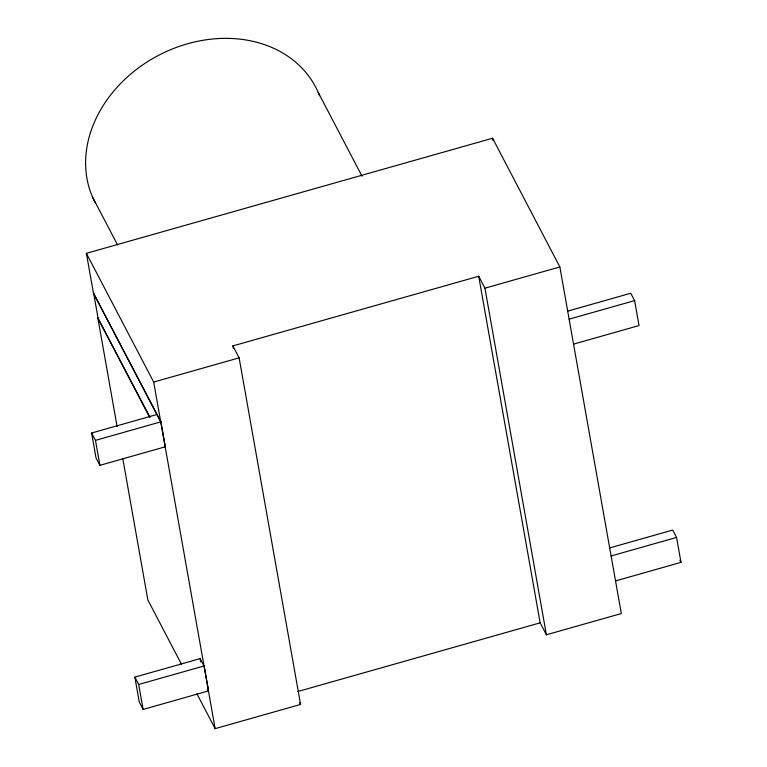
<?xml version="1.0" encoding="UTF-8"?>
<svg xmlns="http://www.w3.org/2000/svg" width="767" height="767" viewBox="0 0 767 767"><rect width="100%" height="100%" fill="white"/><g stroke="black" fill="none" stroke-linecap="round" stroke-linejoin="round"><path stroke-width="1.15" d="M160.744 421.869L93.449 293.157L86.393 253.34L492.577 138.233L559.862 266.954L621.318 613.542L546.392 634.779L540.15 622.842L478.704 276.254L232.88 345.907L233.302 348.266M93.449 293.157L160.917 421.821L165.336 446.777L99.892 465.329L96.038 457.976L91.618 433.019L156.899 414.516M117.111 426.596L97.879 318.113L149.901 417.238M86.393 253.34L153.688 382.062L239.122 357.844L300.578 704.442L215.144 728.65L196.937 693.838M478.704 276.254L484.936 288.181L559.862 266.954M91.618 433.019L95.463 440.373L160.917 421.821M567.609 311.153L630.762 293.253L634.606 300.616L639.036 325.563L573.553 344.124M569.124 319.168L634.606 300.616M207.301 688.833L208.403 690.933L143.113 709.437L139.268 702.083L134.848 677.127L200.129 658.623L203.974 665.977M609.564 547.964L672.717 530.064L676.561 537.427L680.991 562.374L615.537 580.926M134.848 677.127L138.693 684.48L204.147 665.929L208.566 690.885M611.107 555.97L676.561 537.427M297.788 691.527L540.15 622.842M679.888 560.274L680.991 562.374M318.267 92.529L362.014 176.218M232.88 345.907L239.122 357.844M92.596 197.205L117.524 244.874M299.533 702.447L300.578 704.442M97.879 318.113L149.738 417.315M181.491 664.289L147.849 599.938L122.758 458.436M492.577 138.233L492.989 140.591M484.936 288.181L546.392 634.779M153.688 382.062L215.144 728.65M200.129 658.623L200.733 662.026M93.622 293.109L98.051 318.065M95.463 440.373L99.892 465.329M138.693 684.48L143.113 709.437M95.597 203.389A124.455 101.062 -27.6 0 1 163.198 53A124.455 101.062 -27.6 0 1 319.561 95.702"/></g></svg>
